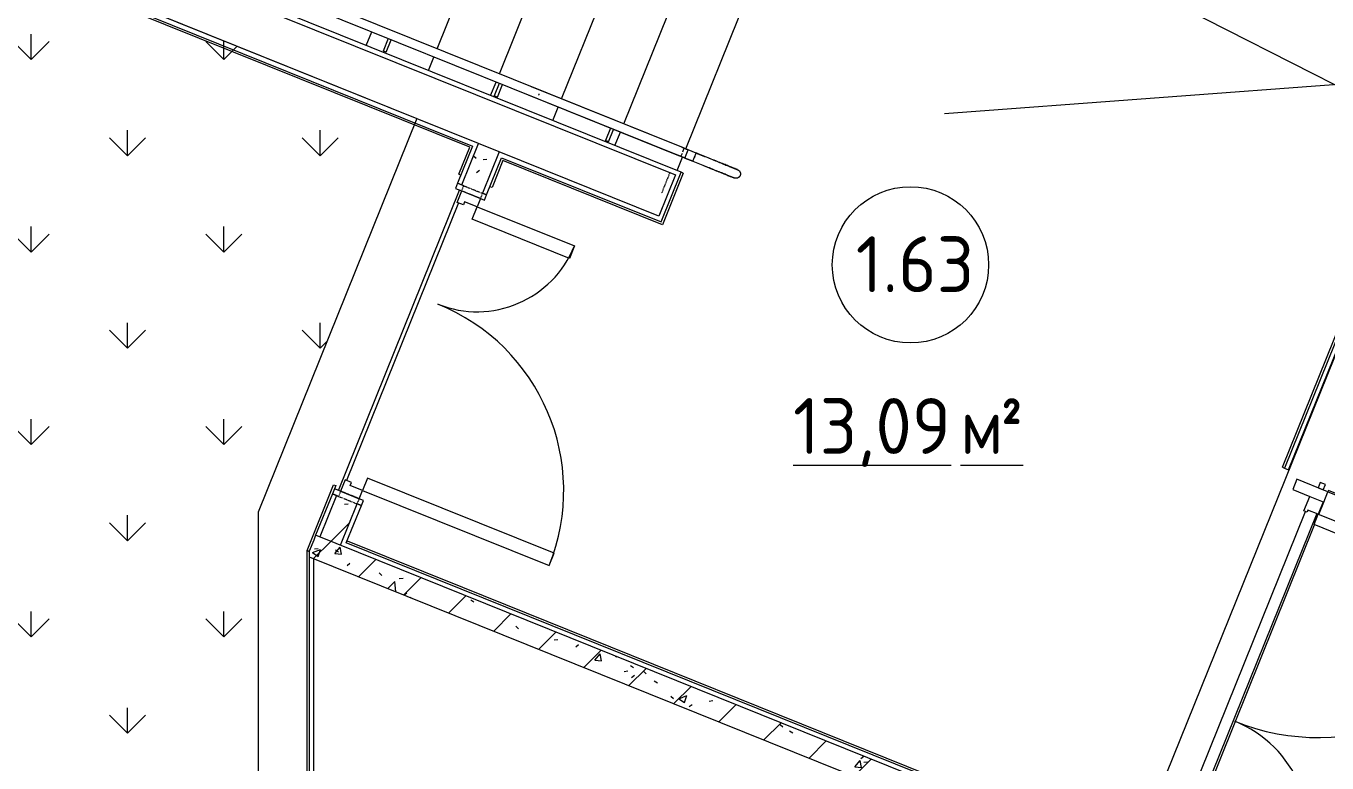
# Model space of a CAD drawing. Header units: millimetres. Extents: x -584918 to 2941280, y 3000189 to 4229862.
# Drawn here: x 212544 to 218368, y 3654264 to 3657565 of the extents above; entities that cross this region are included whole.
import ezdxf

# ---------------------------------------------------------------- set-up
doc = ezdxf.new("R2010")
doc.units = ezdxf.units.MM
doc.linetypes.add('ASVP_Невидимые', pattern=[5, 3, -2])
doc.linetypes.add('ASVP_Штриховая_ш3 п1_5', pattern=[4.5, 3, -1.5])
for name, color, linetype, lineweight in [('Аннотация', 7, 'Continuous', 0), ('Витраж', 7, 'Continuous', 0), ('Двери', 7, 'Continuous', 0), ('Лестницы', 7, 'Continuous', 0), ('Линии разделители', 7, 'ASVP_Штриховая_ш3 п1_5', 0), ('Марки помещений', 7, 'Continuous', 0), ('Обобщенные модели', 7, 'Continuous', 0), ('Ограждение', 7, 'Continuous', 0), ('Панели витража', 7, 'Continuous', 0), ('Перекрытие', 7, 'Continuous', 0), ('Стены внутренние', 7, 'Continuous', 0), ('Стены несущие', 7, 'Continuous', 0), ('Стены отделка', 7, 'Continuous', 0), ('экспертиза ДУ пояснения', 6, 'Continuous', 0), ('экспертиза условные обозначения', 1, 'Continuous', 0)]:
    doc.layers.add(name, color=color, linetype=linetype, lineweight=lineweight)
doc.styles.add('GOST Common_2', font='', dxfattribs={"height": 500})
doc.styles.add('GOST Common_3', font='', dxfattribs={"width": 0.9, "height": 500})
doc.styles.get('GOST Common_2').set_extended_font_data('GOST Common')
doc.styles.get('GOST Common_3').set_extended_font_data('GOST Common')
pattern_1 = [(45, (192051.36, 3643581.32), (-141.4214, 141.4214), [])]
pattern_2 = [(50, (192051.36, 3643581.32), (364.368, -31.8783), [38.1, -419.1]), (355, (192051.36, 3643581.3), (-70.486, 382.1133), [30.48, -335.28]), (100.451, (192081.73, 3643578.66), (293.885, 350.2334), [32.38, -356.18]), (46.184, (192051.36, 3643682.9), (542.1585, -84.086), [57.15, -628.65]), (96.636, (192096.54, 3643675.9), (474.805, 494.855), [48.57, -534.27]), (351.184, (192051.36, 3643682.9), (474.81, 494.85), [45.72, -502.92]), (21, (192102.16, 3643657.52), (303.2285, -204.5305), [38.1, -419.1]), (326, (192102.16, 3643657.5), (123.604, 368.376), [30.48, -335.28]), (71.451, (192127.43, 3643640.47), (426.834, 163.8427), [32.38, -356.18]), (37.5, (192051.36, 3643581.32), (6.17665, 169.11015), [16.764, -314.452, 16.764, -323.596, -336.55]), (37.5, (192051.36, 3643581.32), (6.17665, 169.11015), [-671.576, 16.764, -319.786]), (7.5, (192051.36, 3643581.32), (133.6389, 200.3615), [16.764, -177.292, 16.764, -306.832, -128.27]), (7.5, (192051.36, 3643581.32), (133.6389, 200.3615), [-517.652, 16.764, -111.506]), (327.5, (191938.08, 3643581.32), (271.1818, -11.45836), [16.764, -110.236, 16.764, -379.476, -525.78]), (327.5, (191938.08, 3643581.32), (271.1818, -11.45836), [-523.24, 16.764, -509.016]), (317.5, (191887.28, 3643581.32), (296.2585, 50.8528), [16.764, -148.336, 16.764, -246.38, -373.38]), (317.5, (191887.28, 3643581.32), (296.2585, 50.8528), [-428.244, 16.764, -356.616])]

# ---------------------------------------------------------------- blocks, each defined once
blk = doc.blocks.new('ASVP_ДверьПротивопожарнаяСтальная_2 полотна - EI30 1370х2000h_полотна_ О Л _1250 в свету_-7522662-АР Этаж 01')
at = {"layer": 'Двери', "lineweight": 18}
for p, q in [((685, 950), (625, 950)), ((625, 950), (625, 50)), ((685, 50), (685, 950)), ((-685, 520), (-625, 520)), ((-685, 50), (-685, 520)), ((-625, 520), (-625, 50)), ((-725, 50), (-685, 50)), ((-725, -40), (-725, 50)), ((-625, 50), (-685, 50)), ((-685, 50), (-685, -10)), ((625, 50), (685, 50)), ((725, 50), (685, 50)), ((685, 50), (685, -10)), ((725, -40), (725, 50)), ((-670, -40), (-725, -40)), ((-685, -10), (-670, -10)), ((-670, -10), (-670, -40)), ((685, -10), (670, -10)), ((670, -10), (670, -40)), ((670, -40), (725, -40))]:
    blk.add_line(p, q, dxfattribs=at)
at = {"layer": 'Двери', "linetype": 'ASVP_Невидимые', "lineweight": 18}
for p, q in [((-750, 50), (-725, 50)), ((-750, -40), (-750, 50)), ((-725, 50), (-725, -40)), ((750, 50), (725, 50)), ((725, 50), (725, -40)), ((750, -40), (750, 50)), ((-725, -40), (-750, -40)), ((725, -40), (750, -40))]:
    blk.add_line(p, q, dxfattribs=at)
at = {"layer": 'Двери'}
for centre, radius, start, end in [((685, 50), 900, 90, 180), ((-685, 50), 470, 360, 90)]:
    blk.add_arc(centre, radius, start, end, dxfattribs=at)
blk = doc.blocks.new('ASVP_ОТКОС_Оштукатуривание дверного откоса - Оштукатуривание дверного откоса-7521762-АР Этаж 01')
at = {"layer": 'Обобщенные модели'}
for p, q in [((-750, 30), (-750, 0)), ((-725, 0), (-725, 30)), ((725, 30), (725, 0)), ((750, 0), (750, 30)), ((-750, 0), (-725, 0)), ((725, 0), (750, 0))]:
    blk.add_line(p, q, dxfattribs=at)
blk = doc.blocks.new('ASVP_ОТКОС_Оштукатуривание дверного откоса - Оштукатуривание дверного откоса-5741164-АР Этаж 01')
at = {"layer": 'Обобщенные модели'}
for p, q in [((-750, 20), (-750, 0)), ((-750, 0), (-725, 0)), ((-725, 0), (-725, 20)), ((725, 20), (725, 0)), ((725, 0), (750, 0)), ((750, 0), (750, 20))]:
    blk.add_line(p, q, dxfattribs=at)
blk = doc.blocks.new('Тип перил - Перила_Внутренний_-6862603-АР Этаж 01')
at = {"layer": 'Ограждение'}
for p, q in [((23428.6, 13440.6), (22756, 13711.7)), ((22741, 13674.6), (23413.7, 13403.5)), ((23493.1, 13414.6), (23457.7, 13428.9)), ((23486.5, 13398.2), (23484.7, 13393.9)), ((23442.7, 13391.8), (23478.1, 13377.5))]:
    blk.add_line(p, q, dxfattribs=at)
at = {"layer": 'Ограждение', "flags": 128}
for points in [[(22787.7, 13673.1), (22790, 13676.4), (22790.6, 13680.3)], [(23442.7, 13391.8), (23440.1, 13392.8), (23437.5, 13393.9), (23434.9, 13394.9), (23432.4, 13396), (23429.8, 13397), (23427.3, 13398), (23424.8, 13399), (23422.3, 13400), (23419.8, 13401), (23417.4, 13402), (23415.1, 13402.9), (23413.7, 13403.5)], [(23428.6, 13440.6), (23431, 13439.6), (23433.4, 13438.7), (23435.8, 13437.7), (23438.3, 13436.7), (23440.7, 13435.7), (23443.3, 13434.7), (23445.8, 13433.7), (23448.4, 13432.6), (23450.9, 13431.6), (23453.5, 13430.6), (23456.1, 13429.5), (23457.7, 13428.9)]]:
    blk.add_lwpolyline(points, dxfattribs=at)
blk = doc.blocks.new('Тип перил - Дуга D40_расстояние между поручнями 400-V74-АР Этаж 01')
at = {"layer": 'Ограждение'}
for p, q in [((0, 0), (0, 2.3)), ((0, -2.3), (0, 0))]:
    blk.add_line(p, q, dxfattribs=at)
at = {"layer": 'Ограждение', "flags": 128}
for points in [[(0, 20), (8, 20), (16, 20), (23.9, 20), (31.9, 20), (39.7, 20), (47.5, 20), (55.3, 20), (62.9, 20), (70.5, 20), (77.9, 20), (85.2, 20), (92.4, 20), (99.4, 20), (106.2, 20), (112.9, 20), (119.4, 20), (125.8, 20), (131.9, 20), (137.8, 20), (143.5, 20), (148.9, 20), (154.1, 20), (159.1, 20), (163.8, 20), (168.3, 20), (172.5, 20), (176.4, 20), (180, 20), (183.4, 20), (186.4, 20), (189.2, 20), (191.6, 20), (193.7, 20), (195.6, 20), (197.1, 20), (198.3, 20), (199.2, 20), (199.7, 20), (200, 20), (200, 20)], [(200, 20), (199.8, 20), (199.4, 20), (198.6, 20), (197.4, 20), (196, 20), (194.3, 20), (192.2, 20), (189.8, 20), (187.2, 20), (184.2, 20), (181, 20), (177.4, 20), (173.6, 20), (169.5, 20), (165.1, 20), (160.4, 20), (155.5, 20), (150.4, 20), (145, 20), (139.3, 20), (133.5, 20), (127.4, 20), (121.2, 20), (114.7, 20), (108.1, 20), (101.2, 20), (94.3, 20), (87.1, 20), (79.9, 20), (72.5, 20), (65, 20), (57.3, 20), (49.6, 20), (41.8, 20), (34, 20), (26.1, 20), (18.1, 20), (10.2, 20), (2.2, 20), (0, 20)], [(200, 20), (200.8, 20), (201.6, 19.9), (202.4, 19.9), (203.2, 19.7), (204, 19.6), (204.8, 19.4), (205.5, 19.2), (206.3, 19), (207, 18.7), (207.8, 18.4), (208.5, 18.1), (209.2, 17.7), (209.9, 17.4), (210.6, 16.9), (211.3, 16.5), (211.9, 16), (212.6, 15.6), (213.2, 15), (213.8, 14.5), (214.3, 13.9), (214.9, 13.3), (215.4, 12.7), (215.9, 12.1), (216.4, 11.5), (216.8, 10.8), (217.2, 10.1), (217.6, 9.4), (218, 8.7), (218.3, 8), (218.6, 7.2), (218.9, 6.5), (219.2, 5.7), (219.4, 5), (219.6, 4.2), (219.7, 3.4), (219.8, 2.6), (219.9, 1.8), (220, 1), (220, 0.2), (220, 0)], [(220, 0), (220, -0.8), (219.9, -1.6), (219.9, -2.4), (219.7, -3.2), (219.6, -4), (219.4, -4.8), (219.2, -5.5), (219, -6.3), (218.7, -7), (218.4, -7.8), (218.1, -8.5), (217.7, -9.2), (217.4, -9.9), (216.9, -10.6), (216.5, -11.3), (216, -11.9), (215.6, -12.6), (215, -13.2), (214.5, -13.8), (213.9, -14.3), (213.3, -14.9), (212.7, -15.4), (212.1, -15.9), (211.5, -16.4), (210.8, -16.8), (210.1, -17.2), (209.4, -17.6), (208.7, -18), (208, -18.3), (207.2, -18.6), (206.5, -18.9), (205.7, -19.2), (205, -19.4), (204.2, -19.6), (203.4, -19.7), (202.6, -19.8), (201.8, -19.9), (201, -20), (200.2, -20), (200, -20)], [(0, -20), (8, -20), (16, -20), (23.9, -20), (31.9, -20), (39.7, -20), (47.5, -20), (55.3, -20), (62.9, -20), (70.5, -20), (77.9, -20), (85.2, -20), (92.4, -20), (99.4, -20), (106.2, -20), (112.9, -20), (119.4, -20), (125.8, -20), (131.9, -20), (137.8, -20), (143.5, -20), (148.9, -20), (154.1, -20), (159.1, -20), (163.8, -20), (168.3, -20), (172.5, -20), (176.4, -20), (180, -20), (183.4, -20), (186.4, -20), (189.2, -20), (191.6, -20), (193.7, -20), (195.6, -20), (197.1, -20), (198.3, -20), (199.2, -20), (199.7, -20), (200, -20), (200, -20)], [(200, -20), (199.8, -20), (199.4, -20), (198.6, -20), (197.4, -20), (196, -20), (194.3, -20), (192.2, -20), (189.8, -20), (187.2, -20), (184.2, -20), (181, -20), (177.4, -20), (173.6, -20), (169.5, -20), (165.1, -20), (160.4, -20), (155.5, -20), (150.4, -20), (145, -20), (139.3, -20), (133.5, -20), (127.4, -20), (121.2, -20), (114.7, -20), (108.1, -20), (101.2, -20), (94.3, -20), (87.1, -20), (79.9, -20), (72.5, -20), (65, -20), (57.3, -20), (49.6, -20), (41.8, -20), (34, -20), (26.1, -20), (18.1, -20), (10.2, -20), (2.2, -20), (0, -20)]]:
    blk.add_lwpolyline(points, dxfattribs=at)
blk = doc.blocks.new('Тип перил - Перила_Внутренний_-V75-АР Этаж 01')
at = {"layer": 'Ограждение'}
for p, q in [((21551.5, 14197), (21553.9, 14153)), ((23436.9, 13437.2), (21551.5, 14197)), ((23422, 13400.1), (21553.9, 14153)), ((23424.9, 13399), (23422, 13400.1)), ((23424.9, 13399), (23431.1, 13414.5)), ((23424.9, 13399), (23431.1, 13414.5)), ((23442.7, 13391.8), (23424.9, 13399)), ((23433.3, 13419.9), (23439.8, 13436.1)), ((23433.3, 13419.9), (23439.8, 13436.1)), ((23439.8, 13436.1), (23436.9, 13437.2)), ((23457.7, 13428.9), (23439.8, 13436.1)), ((23442.7, 13391.8), (23457.7, 13428.9)), ((23442.7, 13391.8), (23457.7, 13428.9)), ((23493.1, 13414.6), (23457.7, 13428.9)), ((23478.1, 13377.5), (23485.5, 13395.9)), ((23485.6, 13396.1), (23493.1, 13414.6)), ((23478.1, 13377.5), (23442.7, 13391.8))]:
    blk.add_line(p, q, dxfattribs=at)
blk = doc.blocks.new('ADSK_Ограждение_Опоры_Г_образная - D15 высота60 консоль80-V5-АР Этаж 01')
at = {"layer": 'Ограждение'}
for p, q in [((-7.5, 80), (-7.5, 20)), ((-7.5, 80), (0, 80)), ((0, 80), (7.5, 80)), ((7.5, 20), (7.5, 80))]:
    blk.add_line(p, q, dxfattribs=at)
blk = doc.blocks.new('Системная панель - Глухая панель_25 мм-7863125-АР Этаж 01')
at = {"layer": 'Панели витража', "lineweight": 18}
for p, q in [((12.5, 12.5), (-12.5, 12.5)), ((-12.5, 12.5), (-12.5, -12.5)), ((12.5, -12.5), (12.5, 12.5)), ((-12.5, -12.5), (12.5, -12.5))]:
    blk.add_line(p, q, dxfattribs=at)
blk = doc.blocks.new('ASVP_ДверьАлюминиеваяВитражная_2 полотна - Остекленная Наружная  Коричневая-7863129-АР Этаж 01')
at = {"layer": 'Двери', "lineweight": 18}
for p, q in [((-765, 1032.5), (-715, 1032.5)), ((-765, 32.5), (-765, 1032.5)), ((-715, 1032.5), (-715, 32.5)), ((765, 562.5), (715, 562.5)), ((715, 562.5), (715, 32.5)), ((765, 32.5), (765, 562.5)), ((-825, 32.5), (-765, 32.5)), ((-825, -32.5), (-825, 32.5)), ((-715, 32.5), (-765, 32.5)), ((-765, 32.5), (-765, -17.5)), ((715, 32.5), (765, 32.5)), ((825, 32.5), (765, 32.5)), ((765, 32.5), (765, -17.5)), ((825, -32.5), (825, 32.5)), ((-755, -32.5), (-825, -32.5)), ((-765, -17.5), (-755, -17.5)), ((-755, -17.5), (-755, -32.5)), ((765, -17.5), (755, -17.5)), ((755, -17.5), (755, -32.5)), ((755, -32.5), (825, -32.5))]:
    blk.add_line(p, q, dxfattribs=at)
at = {"layer": 'Двери'}
for centre, radius, start, end in [((-765, 32.5), 1000, 360, 90), ((765, 32.5), 530, 90, 180)]:
    blk.add_arc(centre, radius, start, end, dxfattribs=at)
blk = doc.blocks.new('Прямоугольный импост - Порожек 10х50-7857887-АР Этаж 01')
at = {"layer": 'Витраж'}
for p, q in [((-24309.1, 26034.3), (-24309.1, 27564.3)), ((-24259.1, 27554.3), (-24259.1, 26044.3))]:
    blk.add_line(p, q, dxfattribs=at)
blk = doc.blocks.new('Прямоугольный импост - 50х150_RAL 3009-7863012-АР Этаж 01')
at = {"layer": 'Витраж'}
h = blk.add_hatch(dxfattribs=at)
h.set_pattern_fill('FP_56', color=256, style=0, pattern_type=2)
h.set_pattern_definition([(248.051, (20848.5, 19931.2), (706.768, -284.821), []), (248.051, (20759.9, 19966.9), (706.768, -284.821), []), (248.051, (20671.8, 20002.4), (706.768, -284.821), []), (248.051, (20407.44, 20108.95), (706.768, -284.821), [])])
h.paths.add_polyline_path([(25, -35), (-25, -35), (-25, 115), (25, 115), (25, -32.5)])
at = {"layer": 'Витраж', "lineweight": 18}
for p, q in [((-25, 115), (25, 115)), ((-25, -35), (-25, 115)), ((25, 115), (25, 32.5)), ((25, -35), (-25, -35)), ((25, -32.5), (25, -35))]:
    blk.add_line(p, q, dxfattribs=at)
blk = doc.blocks.new('ASVP_ОТКОС МЕТАЛЛИЧЕСКИЙ_Двери1 - Откос дверей-7899970-АР Этаж 01')
at = {"layer": 'Обобщенные модели'}
for p, q in [((-875, 100), (-925, 100)), ((-925, 100), (-925, -100)), ((-920, -105), (-920, 95)), ((-920, 95), (-875, 95)), ((-880, 100), (-880, -300)), ((-875, 100), (-880, 100)), ((-875, -300), (-875, 100)), ((-875, 95), (-875, 100)), ((880, 100), (875, 100)), ((875, 100), (875, -300)), ((925, 100), (875, 100)), ((875, 100), (875, 95)), ((875, 95), (920, 95)), ((880, -300), (880, 100)), ((920, 95), (920, -105)), ((925, -100), (925, 100)), ((-925, -100), (-975, -100)), ((-975, -100), (-975, -105)), ((-975, -105), (-920, -105)), ((920, -105), (975, -105)), ((975, -100), (925, -100)), ((975, -105), (975, -100)), ((-880, -300), (-875, -300)), ((875, -300), (880, -300))]:
    blk.add_line(p, q, dxfattribs=at)
blk = doc.blocks.new('ASVP_Марка_Помещение_ДваЗначения - Номер Площадь-685795-АР Этаж 01')
at = {"layer": 'Марки помещений'}
blk.add_circle((0, 0), 3.5, dxfattribs=at)

msp = doc.modelspace()

# ---------------------------------------------------------------- hatches: boundary and pattern name
at = {"layer": 'Стены внутренние'}
h = msp.add_hatch(dxfattribs=at)
h.set_pattern_fill('FP_1', color=256, style=0, pattern_type=2)
h.set_pattern_definition(pattern_1)
h.paths.add_polyline_path([(213952.237, 3655238.696), (214026.992, 3655424.2), (213934.24, 3655461.578), (213859.485, 3655276.074), (213934.24, 3655245.949)])
h.paths.add_polyline_path([(214587.657, 3656815.479), (214662.412, 3657000.982), (214569.66, 3657038.36), (214494.905, 3656852.856), (214578.312, 3656819.244)])
h = msp.add_hatch(dxfattribs=at)
h.set_pattern_fill('FP_2', color=256, style=0, pattern_type=2)
h.set_pattern_definition(pattern_2)
h.paths.add_polyline_path([(213952.237, 3655238.696), (214026.992, 3655424.2), (213934.24, 3655461.578), (213859.485, 3655276.074), (213934.24, 3655245.949)])
h.paths.add_polyline_path([(214587.657, 3656815.479), (214662.412, 3657000.982), (214569.66, 3657038.36), (214494.905, 3656852.856), (214578.312, 3656819.244)])
h = msp.add_hatch(dxfattribs=at)
h.set_pattern_fill('FP_1', color=256, style=0, pattern_type=2)
h.set_pattern_definition(pattern_1)
h.paths.add_polyline_path([(217448.706, 3653721.857), (217486.084, 3653814.609), (213840.935, 3655283.55), (213812.26, 3655211.494), (213812.26, 3655187.291), (217266.638, 3653795.228)])
h = msp.add_hatch(dxfattribs=at)
h.set_pattern_fill('FP_2', color=256, style=0, pattern_type=2)
h.set_pattern_definition(pattern_2)
h.paths.add_polyline_path([(217448.706, 3653721.857), (217486.084, 3653814.609), (213840.935, 3655283.55), (213812.26, 3655211.494), (213812.26, 3655187.291), (217266.638, 3653795.228)])
at = {"layer": 'экспертиза условные обозначения'}
h = msp.add_hatch(dxfattribs=at)
h.set_pattern_fill('GRASS', color=3, scale=24)
h.set_pattern_definition([(90, (151357.9, 3544478.35), (-431.0523, 431.0523), [114.3, -747.8046]), (45, (151357.9, 3544478.35), (-431.0523, 431.0523), [114.3, -495.3]), (135, (151357.9, 3544478.35), (-431.0523, -431.0523), [114.3, -495.3])])
edge = h.paths.add_edge_path()
edge.add_line((191275.023, 3666425.751), (199307.782, 3663189.515))
edge.add_line((199307.782, 3663189.515), (201023.692, 3662498.029))
edge.add_line((201023.692, 3662498.029), (214294.534, 3657150.078))
edge.add_line((214294.534, 3657150.078), (213584.359, 3655387.792))
edge.add_line((213584.359, 3655387.792), (213584.359, 3653330.649))
edge.add_line((213584.359, 3653330.649), (212084.359, 3653330.649))
edge.add_line((212084.359, 3653330.649), (212084.359, 3655992.269))
edge.add_line((212084.359, 3655992.269), (207884.359, 3657684.807))
edge.add_line((207884.359, 3657684.807), (207884.359, 3657630.649))
edge.add_line((207884.359, 3657630.649), (206534.359, 3657630.649))
edge.add_line((206534.359, 3657630.649), (206534.359, 3658228.836))
edge.add_line((206534.359, 3658228.836), (205040.972, 3658830.649))
edge.add_line((205040.972, 3658830.649), (202859.184, 3658830.649))
edge.add_line((202859.184, 3658830.649), (202859.184, 3659708.335))
edge.add_line((202859.184, 3659708.335), (201294.061, 3660338.598))
edge.add_line((201294.061, 3660338.598), (198943.875, 3661282.016))
edge.add_arc((198634.359, 3660226.459), 1100, 73.6575304, 174.5648861)
edge.add_line((197539.305, 3660330.649), (194784.359, 3660330.649))
edge.add_line((194784.359, 3660330.649), (194784.359, 3662963.911))
edge.add_line((194784.359, 3662963.911), (190564.848, 3664663.465))
edge.add_line((190564.848, 3664663.465), (191275.023, 3666425.751))

# ---------------------------------------------------------------- linework, layer by layer
at = {"layer": 'Аннотация'}
msp.add_line((216655.372, 3657173.598), (222750.368, 3657624.494), dxfattribs=at)
at = {"layer": 'Лестницы'}
for p, q in [((214385.056, 3657463.15), (214889.654, 3658715.3)), ((214385.056, 3657463.15), (214889.654, 3658715.3)), ((214663.312, 3657351.017), (215167.91, 3658603.167)), ((214663.312, 3657351.017), (215167.91, 3658603.167)), ((214941.567, 3657238.884), (215446.165, 3658491.035)), ((214941.567, 3657238.884), (215446.165, 3658491.035)), ((215219.823, 3657126.751), (215724.421, 3658378.902)), ((215219.823, 3657126.751), (215724.421, 3658378.902)), ((215498.079, 3657014.618), (216002.677, 3658266.769)), ((215498.079, 3657014.618), (216002.677, 3658266.769)), ((214067.554, 3657477.893), (214091.849, 3657538.182)), ((214067.554, 3657477.893), (214091.849, 3657538.182)), ((214345.81, 3657365.76), (214370.105, 3657426.049)), ((214345.81, 3657365.76), (214370.105, 3657426.049)), ((214624.065, 3657253.627), (214648.361, 3657313.916)), ((214624.065, 3657253.627), (214648.361, 3657313.916)), ((214902.321, 3657141.495), (214926.616, 3657201.783)), ((214902.321, 3657141.495), (214926.616, 3657201.783)), ((215180.577, 3657029.362), (215204.872, 3657089.65)), ((215180.577, 3657029.362), (215204.872, 3657089.65)), ((215458.832, 3656917.229), (215483.128, 3656977.517)), ((215458.832, 3656917.229), (215483.128, 3656977.517))]:
    msp.add_line(p, q, dxfattribs=at)
at = {"layer": 'Линии разделители'}
msp.add_line((215426.515, 3656908.689), (215389.137, 3656815.937), dxfattribs=at)
at = {"layer": 'Перекрытие'}
for p, q in [((217525.317, 3653906.613), (218945.667, 3657431.185)), ((213943.585, 3655484.766), (214485.56, 3656829.668)), ((214480.529, 3656772.398), (213979.669, 3655529.522)), ((218331.303, 3655376.924), (218353.73, 3655432.576)), ((217778.114, 3654004.196), (218312.614, 3655330.548))]:
    msp.add_line(p, q, dxfattribs=at)
at = {"layer": 'Стены внутренние'}
for p, q in [((214530.621, 3657021.748), (203493.146, 3661469.685)), ((218168.433, 3655588.108), (218846.837, 3657271.555)), ((214482.03, 3656901.17), (214530.621, 3657021.748)), ((214679.024, 3656961.943), (214630.433, 3656841.366)), ((215393.214, 3656674.136), (214679.024, 3656961.943)), ((214482.03, 3656901.17), (214491.305, 3656897.432)), ((215486.658, 3656906.015), (215393.214, 3656674.136)), ((215486.658, 3656906.015), (215477.383, 3656909.753)), ((214630.433, 3656841.366), (214621.158, 3656845.104)), ((218168.433, 3655588.108), (218177.709, 3655584.37)), ((213802.622, 3655215.232), (213921.366, 3655509.892)), ((213921.366, 3655509.892), (213930.641, 3655506.154)), ((213930.641, 3655506.154), (213925.034, 3655492.241)), ((213982.001, 3655259.046), (214497.702, 3655051.227)), ((213802.26, 3653310.649), (213802.26, 3655213.363)), ((213802.26, 3655213.363), (213812.26, 3655213.363)), ((213802.622, 3655215.232), (213811.897, 3655211.494)), ((214497.702, 3655051.227), (217488.022, 3653846.172))]:
    msp.add_line(p, q, dxfattribs=at)
at = {"layer": 'Стены несущие'}
for p, q in [((214494.905, 3656852.856), (214569.66, 3657038.36)), ((214662.412, 3657000.982), (214569.66, 3657038.36)), ((214569.66, 3657038.36), (214569.66, 3657038.36)), ((214662.412, 3657000.982), (214587.657, 3656815.479)), ((214494.905, 3656852.856), (214504.18, 3656849.118)), ((213934.24, 3655461.578), (213859.485, 3655276.074)), ((213943.516, 3655457.84), (213934.24, 3655461.578)), ((213952.237, 3655238.696), (214026.992, 3655424.2)), ((213840.935, 3655283.55), (213832.26, 3655262.023)), ((217486.084, 3653814.609), (213840.935, 3655283.55)), ((213812.26, 3655187.291), (216304.488, 3654182.96))]:
    msp.add_line(p, q, dxfattribs=at)
at = {"layer": 'Стены отделка'}
for p, q in [((214569.66, 3657038.36), (204988.39, 3660899.469)), ((204980.914, 3660880.918), (214543.634, 3657027.285)), ((215477.383, 3656909.753), (210376.029, 3658965.523)), ((210368.553, 3658946.972), (215451.357, 3656898.678)), ((218917.786, 3657420.858), (218177.709, 3655584.37)), ((218196.259, 3655576.895), (218943.811, 3657431.933)), ((214543.634, 3657027.285), (214476.354, 3656860.332)), ((215376.602, 3656713.175), (214662.412, 3657000.982)), ((214606.207, 3656808.003), (214673.487, 3656974.956)), ((214673.487, 3656974.956), (215387.676, 3656687.149)), ((215451.357, 3656898.678), (215376.602, 3656713.175)), ((215387.676, 3656687.149), (215477.383, 3656909.753)), ((214476.354, 3656860.332), (214494.905, 3656852.856)), ((214587.657, 3656815.479), (214606.207, 3656808.003)), ((218177.709, 3655584.37), (218196.259, 3655576.895)), ((213915.69, 3655469.053), (213840.935, 3655283.55)), ((213934.24, 3655461.578), (213915.69, 3655469.053)), ((213978.263, 3655249.771), (214045.543, 3655416.725)), ((214045.543, 3655416.725), (214026.992, 3655424.2)), ((213832.26, 3655262.023), (213812.26, 3655212.393)), ((217484.284, 3653836.897), (213978.263, 3655249.771)), ((213812.26, 3655212.393), (213812.26, 3653300.649)), ((213832.26, 3653280.649), (213832.26, 3655179.231))]:
    msp.add_line(p, q, dxfattribs=at)
at = {"layer": 'экспертиза ДУ пояснения'}
msp.add_lwpolyline([(267264.374, 3632393.957), (189007.05, 3672285.223)], dxfattribs=at)
at = {"layer": 'экспертиза условные обозначения', "color": 3}
msp.add_lwpolyline([(191275.023, 3666425.751), (199307.782, 3663189.515), (201023.692, 3662498.029), (214294.534, 3657150.078), (213584.359, 3655387.792), (213584.359, 3653330.649), (212084.359, 3653330.649), (212084.359, 3655992.269), (207884.359, 3657684.807), (207884.359, 3657630.649), (206534.359, 3657630.649), (206534.359, 3658228.836), (205040.972, 3658830.649), (202859.184, 3658830.649), (202859.184, 3659708.335), (201294.061, 3660338.598), (198943.875, 3661282.016, 0.47113656), (197539.305, 3660330.649), (194784.359, 3660330.649), (194784.359, 3662963.911), (190564.848, 3664663.465), (191275.023, 3666425.751)], format="xyb", dxfattribs=at)

# ---------------------------------------------------------------- block references
at = {"layer": 'Витраж', "extrusion": (0, 0, -1), "rotation": 291.9486990835446}
msp.add_blockref('Прямоугольный импост - 50х150_RAL 3009-7863012-АР Этаж 01', (-218330.611, 3655468.846), dxfattribs=at)
at = {"layer": 'Витраж', "rotation": 158.0513009165062}
msp.add_blockref('Прямоугольный импост - Порожек 10х50-7857887-АР Этаж 01', (205505.893, 3688614.163), dxfattribs=at)
at = {"layer": 'Двери'}
for name, p, rotation in [('ASVP_ДверьПротивопожарнаяСтальная_2 полотна - EI30 1370х2000h_полотна_ О Л _1250 в свету_-7522662-АР Этаж 01', (214260.949, 3656138.528), 248.0513009164574), ('ASVP_ДверьАлюминиеваяВитражная_2 полотна - Остекленная Наружная  Коричневая-7863129-АР Этаж 01', (218012.901, 3654680.455), 248.0513009164555)]:
    msp.add_blockref(name, p, dxfattribs=dict(at, rotation=rotation))
at = {"layer": 'Марки помещений', "xscale": 99.99999999999993, "yscale": 99.99999999999993, "zscale": 99.99999999999993}
msp.add_blockref('ASVP_Марка_Помещение_ДваЗначения - Номер Площадь-685795-АР Этаж 01', (216503.505, 3656495.091), dxfattribs=at)
at = {"layer": 'Обобщенные модели'}
for name, p, rotation in [('ASVP_ОТКОС_Оштукатуривание дверного откоса - Оштукатуривание дверного откоса-7521762-АР Этаж 01', (214196.022, 3656164.693), 248.0513009164574), ('ASVP_ОТКОС_Оштукатуривание дверного откоса - Оштукатуривание дверного откоса-5741164-АР Этаж 01', (214325.875, 3656112.364), 68.05130091645721), ('ASVP_ОТКОС МЕТАЛЛИЧЕСКИЙ_Двери1 - Откос дверей-7899970-АР Этаж 01', (218323.62, 3654555.24), 248.0513009164557)]:
    msp.add_blockref(name, p, dxfattribs=dict(at, rotation=rotation))
at = {"layer": 'Ограждение'}
for name in ['Тип перил - Перила_Внутренний_-V75-АР Этаж 01', 'Тип перил - Перила_Внутренний_-6862603-АР Этаж 01']:
    msp.add_blockref(name, (192051.361, 3643581.316), dxfattribs=at)
for name, p, rotation in [('ADSK_Ограждение_Опоры_Г_образная - D15 высота60 консоль80-V5-АР Этаж 01', (214179.7, 3657524.342), 158.0513009164566), ('ADSK_Ограждение_Опоры_Г_образная - D15 высота60 консоль80-V5-АР Этаж 01', (214677.459, 3657323.753), 158.0513009164566), ('ADSK_Ограждение_Опоры_Г_образная - D15 высота60 консоль80-V5-АР Этаж 01', (215175.218, 3657123.163), 158.0513009164566), ('Тип перил - Дуга D40_расстояние между поручнями 400-V74-АР Этаж 01', (215536.979, 3656977.379), 338.0513009164569)]:
    msp.add_blockref(name, p, dxfattribs=dict(at, rotation=rotation))
at = {"layer": 'Панели витража', "rotation": 248.0513009164555}
msp.add_blockref('Системная панель - Глухая панель_25 мм-7863125-АР Этаж 01', (218344.627, 3655503.628), dxfattribs=at)

# ---------------------------------------------------------------- texts
at = {"layer": 'Марки помещений', "char_height": 250, "attachment_point": 1}
for s, insert, width, style in [('1.63', (216258.698, 3656622.816), 606.07575, 'GOST Common_2'), ('\\L13,09 ', (215977.912, 3655898.286), 909.11362, 'GOST Common_2'), ('\\L\\fGOST Common|b0|i0|c238|p34|;\\W.9;\\L²', (216906.599, 3655898.286), 165.94931, 'GOST Common_3'), ('\\L\\fGOST Common|b0|i0|c204|p34|;\\W.9;\\Lм', (216728.006, 3655898.286), 216.45562, 'GOST Common_2')]:
    msp.add_mtext(s, dxfattribs=dict(at, insert=insert, width=width, style=style))

doc.saveas('drawing.dxf')
